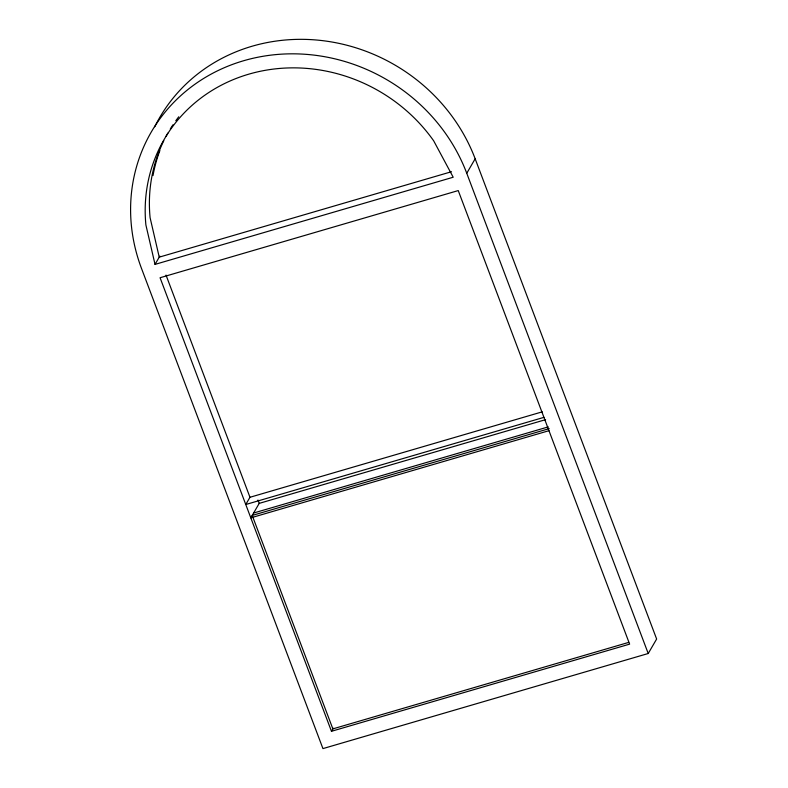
<?xml version="1.0" encoding="UTF-8"?>
<svg xmlns="http://www.w3.org/2000/svg" width="788" height="788" viewBox="0 0 788 788"><rect width="100%" height="100%" fill="white"/><g stroke="black" fill="none" stroke-linecap="round" stroke-linejoin="round"><path stroke-width="1.18" d="M155.029 264.394L145.888 224.935A161.904 149.819 30.2 0 1 248.713 74.19A161.904 149.819 30.2 0 1 433.666 140.806L453.199 177.231L155.029 264.394L159.836 256.12M542.252 411.838L249.973 497.277L245.767 504.517L543.937 417.354M545.601 419.649L259.222 503.374L250.801 517.854L548.97 430.691M466.752 173.271A176.758 163.559 30.2 0 0 243.63 60.735A176.758 163.559 30.2 0 0 141.476 268.363L322.942 748.6L648.219 653.508L466.752 173.271L475.164 158.782A176.758 163.559 30.2 0 0 318.884 40.237A176.758 163.559 30.2 0 0 154.753 126.76M331.462 731.294L629.622 644.131L458.242 190.578L160.072 277.74L331.462 731.294L333.265 728.191M648.219 653.508L656.64 639.029L475.164 158.782M451.514 171.715L159.235 257.154L150.094 217.685A161.904 149.819 30.2 0 1 163.815 140.688M253.608 513.027L548.241 426.899M549.197 428.623L252.209 515.441L332.861 728.88L628.676 642.407M257.962 500.035L259.222 503.374M166.022 275.101L249.973 497.277M153.01 175.557A161.904 149.819 30.2 0 1 159.865 150.626M166.032 136.363A161.904 149.819 30.2 0 1 167.814 133.142M170.326 128.927A161.904 149.819 30.2 0 1 172.996 124.78M175.803 120.731A161.904 149.819 30.2 0 1 178.758 116.791"/></g></svg>
